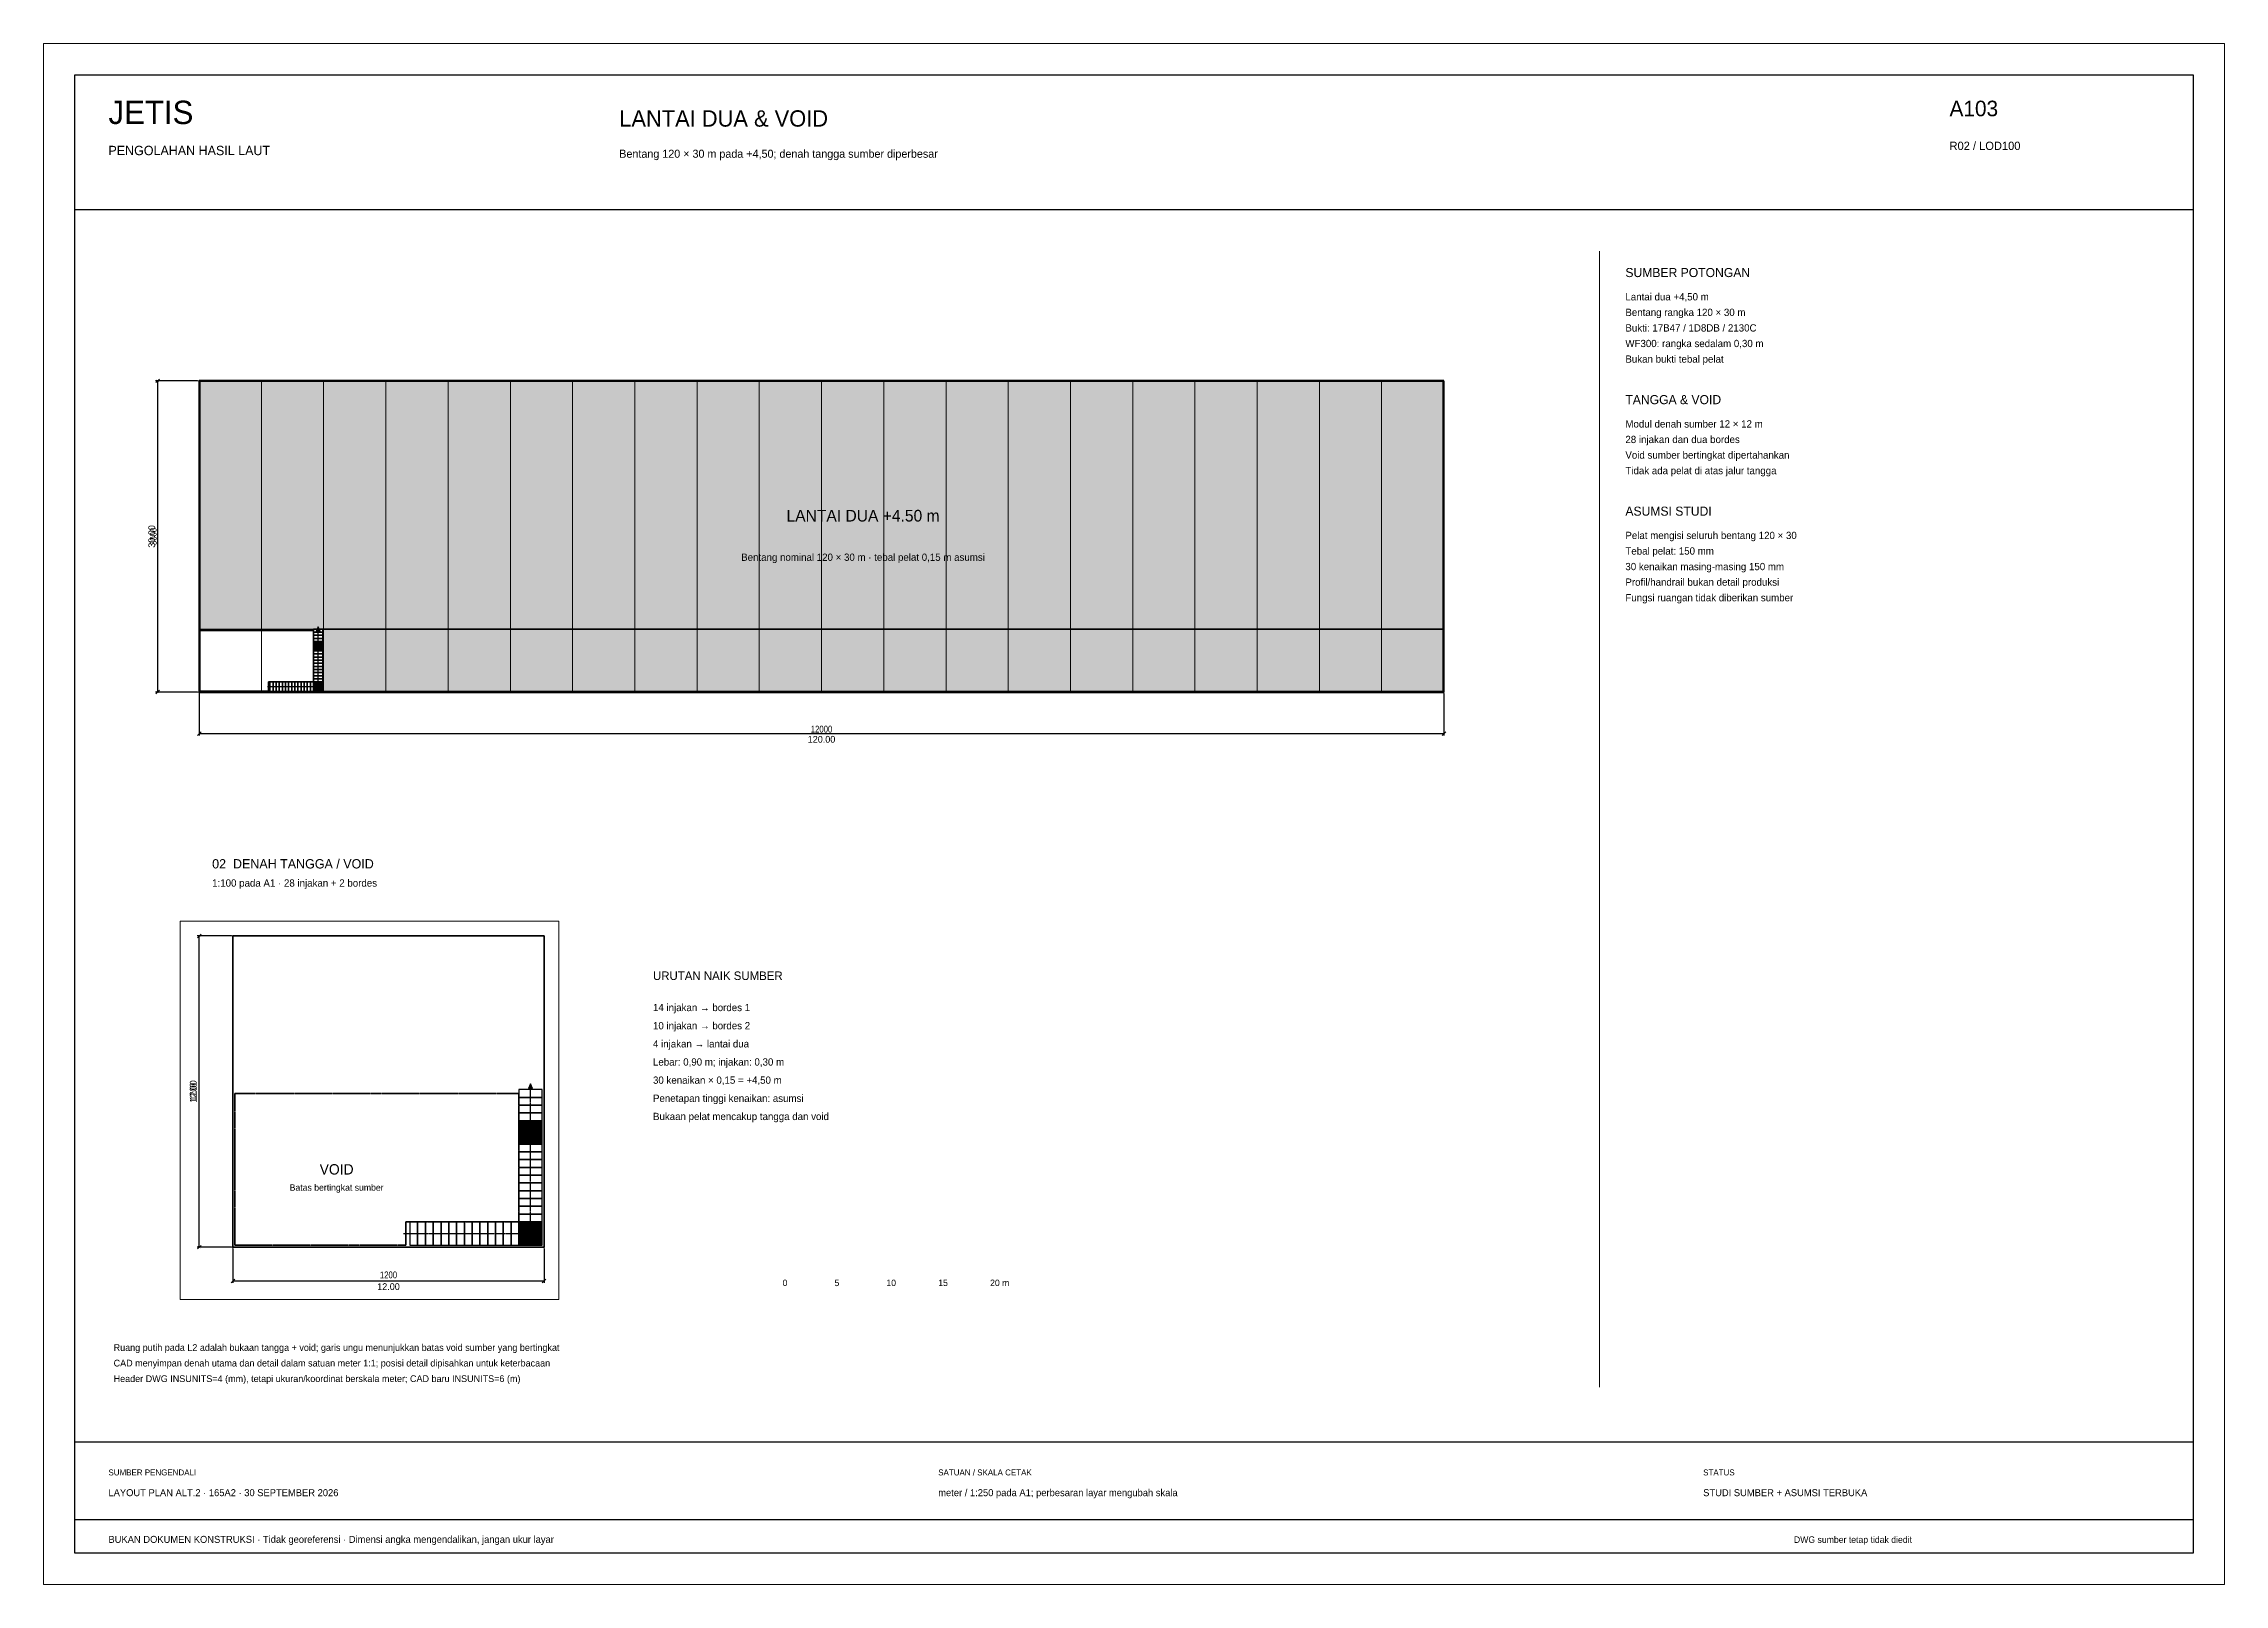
# Paper-space layout 'A103' of a CAD drawing. Header units: metres, sheet in millimetres. Extents: x 0 to 841, y 0 to 594.
# The model-space entities are those that its viewports show. They can reach past a viewport. Long polylines and large blocks are cut down to what shows.
import ezdxf
from ezdxf.enums import TextEntityAlignment as Align

# ---------------------------------------------------------------- set-up
doc = ezdxf.new("R2010")
doc.units = ezdxf.units.M
doc.linetypes.add('DASHED', pattern=[1.524, 1.27, -0.254])
for name, color, linetype, lineweight in [('AUXILIARY', 4, 'Continuous', 35), ('DIMENSION', 8, 'Continuous', 18), ('GRID', 8, 'Continuous', 13), ('HATCH', 8, 'Continuous', 13), ('NOTE', 7, 'Continuous', 15), ('SOURCE_FOOTPRINT', 7, 'Continuous', 50), ('STAIR', 7, 'Continuous', 30), ('TITLE', 7, 'Continuous', 30), ('UPPER_FLOOR', 4, 'Continuous', 30), ('VOID', 6, 'Continuous', 35)]:
    doc.layers.add(name, color=color, linetype=linetype, lineweight=lineweight)
doc.styles.add('OpenSansCondensed-Light', font='OpenSansCondensed-Light.ttf')
doc.dimstyles.new('EZDXF', dxfattribs={"dimtxt": 0.25, "dimasz": 0.175, "dimexe": 0.375, "dimexo": 0.125, "dimgap": 0.1, "dimtad": 1, "dimlfac": 100, "dimzin": 12, "dimdsep": 46, "dimtxsty": 'OpenSansCondensed-Light', "dimblk": 'ARCHTICK', "dimcen": 2.5, "dimazin": 3, "dimtfac": 0.5, "dimtmove": 2, "dimatfit": 3})

# ---------------------------------------------------------------- blocks, each defined once
blk = doc.blocks.new('_ARCHTICK')
at = {"color": 0, "linetype": 'ByBlock', "const_width": 0.15}
blk.add_lwpolyline([(-0.5, -0.5), (0.5, 0.5)], dxfattribs=at)

msp = doc.modelspace()

# ---------------------------------------------------------------- hatches: boundary and pattern name
at = {"layer": 'HATCH'}
for color, points in [(7, [(10040.88653, 9630.11726), (10040.80865, 9629.93305), (10040.96441, 9629.93305)]), (7, [(10040.43653, 9627.79226), (10041.33653, 9627.79226), (10041.33653, 9628.69226), (10040.43653, 9628.69226)]), (7, [(10040.43653, 9623.89226), (10041.33653, 9623.89226), (10041.33653, 9624.79226), (10040.43653, 9624.79226)]), (254, [(29.48653, -370.10774), (149.33653, -370.10774), (149.33653, -346.25774), (29.48653, -346.25774)]), (7, [(40.88653, -369.88274), (40.69182, -370.34327), (41.08124, -370.34327)]), (254, [(41.33653, -376.10774), (149.33653, -376.10774), (149.33653, -370.10774), (41.33653, -370.10774)]), (7, [(40.43653, -372.20774), (41.33653, -372.20774), (41.33653, -371.30774), (40.43653, -371.30774)]), (7, [(40.43653, -376.10774), (41.33653, -376.10774), (41.33653, -375.20774), (40.43653, -375.20774)])]:
    msp.add_hatch(color=color, dxfattribs=at).paths.add_polyline_path(points)

# ---------------------------------------------------------------- linework, layer by layer
at = {"layer": 'AUXILIARY', "linetype": 'Continuous'}
msp.add_lwpolyline([(10029.41153, 9623.81726), (10041.41153, 9623.81726), (10041.41153, 9635.81726), (10029.41153, 9635.81726)], close=True, dxfattribs=at)
at = {"layer": 'DIMENSION', "linetype": 'Continuous'}
for p, q in [((10028.04153, 9635.74726), (10028.18153, 9635.88726)), ((10029.41153, 9635.81726), (10028.11153, 9635.81726)), ((10028.11153, 9623.81726), (10028.11153, 9635.81726)), ((10028.04153, 9623.74726), (10028.18153, 9623.88726)), ((10029.41153, 9623.81726), (10028.11153, 9623.81726)), ((10029.41153, 9623.81726), (10029.41153, 9622.51726)), ((10041.41153, 9623.81726), (10041.41153, 9622.51726)), ((10029.34153, 9622.44726), (10029.48153, 9622.58726)), ((10029.41153, 9622.51726), (10041.41153, 9622.51726)), ((10041.34153, 9622.44726), (10041.48153, 9622.58726)), ((25.23653, -346.35774), (25.58653, -346.00774)), ((29.41153, -346.18274), (25.41153, -346.18274)), ((25.41153, -376.18274), (25.41153, -346.18274)), ((25.23653, -376.35774), (25.58653, -376.00774)), ((29.41153, -376.18274), (25.41153, -376.18274)), ((29.41153, -376.18274), (29.41153, -380.18274)), ((149.41153, -376.18274), (149.41153, -380.18274)), ((29.23653, -380.35774), (29.58653, -380.00774)), ((149.23653, -380.35774), (149.58653, -380.00774)), ((29.41153, -380.18274), (149.41153, -380.18274))]:
    msp.add_line(p, q, dxfattribs=at)
at = {"layer": 'GRID'}
msp.add_line((164.41153, -333.68274), (164.41153, -443.18274), dxfattribs=at)
at = {"layer": 'GRID', "linetype": 'DASHED'}
for p, q in [((29.41153, -376.18274), (29.41153, -346.18274)), ((35.41153, -376.18274), (35.41153, -346.18274)), ((41.41153, -376.18274), (41.41153, -346.18274)), ((47.41153, -376.18274), (47.41153, -346.18274)), ((53.41153, -376.18274), (53.41153, -346.18274)), ((59.41153, -376.18274), (59.41153, -346.18274)), ((65.41153, -376.18274), (65.41153, -346.18274)), ((71.41153, -376.18274), (71.41153, -346.18274)), ((77.41153, -376.18274), (77.41153, -346.18274)), ((83.41153, -376.18274), (83.41153, -346.18274)), ((89.41153, -376.18274), (89.41153, -346.18274)), ((95.41153, -376.18274), (95.41153, -346.18274)), ((101.41153, -376.18274), (101.41153, -346.18274)), ((107.41153, -376.18274), (107.41153, -346.18274)), ((113.41153, -376.18274), (113.41153, -346.18274)), ((119.41153, -376.18274), (119.41153, -346.18274)), ((125.41153, -376.18274), (125.41153, -346.18274)), ((131.41153, -376.18274), (131.41153, -346.18274)), ((137.41153, -376.18274), (137.41153, -346.18274)), ((143.41153, -376.18274), (143.41153, -346.18274)), ((149.41153, -376.18274), (149.41153, -346.18274))]:
    msp.add_line(p, q, dxfattribs=at)
at = {"layer": 'SOURCE_FOOTPRINT', "linetype": 'DASHED'}
msp.add_lwpolyline([(29.41153, -376.18274), (149.41153, -376.18274), (149.41153, -346.18274), (29.41153, -346.18274)], close=True, dxfattribs=at)
at = {"layer": 'STAIR', "linetype": 'Continuous'}
for p, q in [((10040.88653, 9629.44226), (10040.88653, 9630.11726)), ((40.88653, -370.55774), (40.88653, -369.88274))]:
    msp.add_line(p, q, dxfattribs=at)
at = {"layer": 'STAIR', "linetype": 'DASHED'}
for points in [[(10035.98653, 9624.34226), (10036.38653, 9624.34226), (10036.68653, 9624.34226), (10036.98653, 9624.34226), (10037.28653, 9624.34226), (10037.58653, 9624.34226), (10037.88653, 9624.34226), (10038.18653, 9624.34226), (10038.48653, 9624.34226), (10038.78653, 9624.34226), (10039.08653, 9624.34226), (10039.38653, 9624.34226), (10039.68653, 9624.34226), (10039.98653, 9624.34226), (10040.28653, 9624.34226), (10040.88653, 9624.34226), (10040.88653, 9624.94226), (10040.88653, 9625.24226), (10040.88653, 9625.54226), (10040.88653, 9625.84226), (10040.88653, 9626.14226), (10040.88653, 9626.44226), (10040.88653, 9626.74226), (10040.88653, 9627.04226), (10040.88653, 9627.34226), (10040.88653, 9627.64226), (10040.88653, 9628.24226), (10040.88653, 9628.84226), (10040.88653, 9629.14226), (10040.88653, 9629.44226), (10040.88653, 9629.74226), (10040.88653, 9630.11726)], [(35.98653, -375.65774), (36.38653, -375.65774), (36.68653, -375.65774), (36.98653, -375.65774), (37.28653, -375.65774), (37.58653, -375.65774), (37.88653, -375.65774), (38.18653, -375.65774), (38.48653, -375.65774), (38.78653, -375.65774), (39.08653, -375.65774), (39.38653, -375.65774), (39.68653, -375.65774), (39.98653, -375.65774), (40.28653, -375.65774), (40.88653, -375.65774), (40.88653, -375.05774), (40.88653, -374.75774), (40.88653, -374.45774), (40.88653, -374.15774), (40.88653, -373.85774), (40.88653, -373.55774), (40.88653, -373.25774), (40.88653, -372.95774), (40.88653, -372.65774), (40.88653, -372.35774), (40.88653, -371.75774), (40.88653, -371.15774), (40.88653, -370.85774), (40.88653, -370.55774), (40.88653, -370.25774), (40.88653, -369.88274)]]:
    msp.add_lwpolyline(points, dxfattribs=at)
at = {"layer": 'STAIR', "linetype": 'Continuous'}
for points in [[(10040.43653, 9629.59226), (10041.33653, 9629.59226), (10041.33653, 9629.89226), (10040.43653, 9629.89226)], [(10040.43653, 9629.29226), (10041.33653, 9629.29226), (10041.33653, 9629.59226), (10040.43653, 9629.59226)], [(10040.88653, 9630.11726), (10040.80865, 9629.93305), (10040.96441, 9629.93305)], [(10040.43653, 9628.99226), (10041.33653, 9628.99226), (10041.33653, 9629.29226), (10040.43653, 9629.29226)], [(10040.43653, 9628.69226), (10041.33653, 9628.69226), (10041.33653, 9628.99226), (10040.43653, 9628.99226)], [(10040.43653, 9627.79226), (10041.33653, 9627.79226), (10041.33653, 9628.69226), (10040.43653, 9628.69226)], [(10040.43653, 9627.49226), (10041.33653, 9627.49226), (10041.33653, 9627.79226), (10040.43653, 9627.79226)], [(10040.43653, 9627.19226), (10041.33653, 9627.19226), (10041.33653, 9627.49226), (10040.43653, 9627.49226)], [(10040.43653, 9626.89226), (10041.33653, 9626.89226), (10041.33653, 9627.19226), (10040.43653, 9627.19226)], [(10040.43653, 9626.59226), (10041.33653, 9626.59226), (10041.33653, 9626.89226), (10040.43653, 9626.89226)], [(10040.43653, 9626.29226), (10041.33653, 9626.29226), (10041.33653, 9626.59226), (10040.43653, 9626.59226)], [(10040.43653, 9625.99226), (10041.33653, 9625.99226), (10041.33653, 9626.29226), (10040.43653, 9626.29226)], [(10040.43653, 9625.69226), (10041.33653, 9625.69226), (10041.33653, 9625.99226), (10040.43653, 9625.99226)], [(10040.43653, 9625.39226), (10041.33653, 9625.39226), (10041.33653, 9625.69226), (10040.43653, 9625.69226)], [(10040.43653, 9625.09226), (10041.33653, 9625.09226), (10041.33653, 9625.39226), (10040.43653, 9625.39226)], [(10036.23653, 9623.89226), (10036.53653, 9623.89226), (10036.53653, 9624.79226), (10036.23653, 9624.79226)], [(10036.53653, 9623.89226), (10036.83653, 9623.89226), (10036.83653, 9624.79226), (10036.53653, 9624.79226)], [(10036.83653, 9623.89226), (10037.13653, 9623.89226), (10037.13653, 9624.79226), (10036.83653, 9624.79226)], [(10037.13653, 9623.89226), (10037.43653, 9623.89226), (10037.43653, 9624.79226), (10037.13653, 9624.79226)], [(10037.43653, 9623.89226), (10037.73653, 9623.89226), (10037.73653, 9624.79226), (10037.43653, 9624.79226)], [(10037.73653, 9623.89226), (10038.03653, 9623.89226), (10038.03653, 9624.79226), (10037.73653, 9624.79226)], [(10038.03653, 9623.89226), (10038.33653, 9623.89226), (10038.33653, 9624.79226), (10038.03653, 9624.79226)], [(10038.33653, 9623.89226), (10038.63653, 9623.89226), (10038.63653, 9624.79226), (10038.33653, 9624.79226)], [(10038.63653, 9623.89226), (10038.93653, 9623.89226), (10038.93653, 9624.79226), (10038.63653, 9624.79226)], [(10038.93653, 9623.89226), (10039.23653, 9623.89226), (10039.23653, 9624.79226), (10038.93653, 9624.79226)], [(10039.23653, 9623.89226), (10039.53653, 9623.89226), (10039.53653, 9624.79226), (10039.23653, 9624.79226)], [(10039.53653, 9623.89226), (10039.83653, 9623.89226), (10039.83653, 9624.79226), (10039.53653, 9624.79226)], [(10039.83653, 9623.89226), (10040.13653, 9623.89226), (10040.13653, 9624.79226), (10039.83653, 9624.79226)], [(10040.13653, 9623.89226), (10040.43653, 9623.89226), (10040.43653, 9624.79226), (10040.13653, 9624.79226)], [(10040.43653, 9624.79226), (10041.33653, 9624.79226), (10041.33653, 9625.09226), (10040.43653, 9625.09226)], [(10040.43653, 9623.89226), (10041.33653, 9623.89226), (10041.33653, 9624.79226), (10040.43653, 9624.79226)], [(40.88653, -369.88274), (40.69182, -370.34327), (41.08124, -370.34327)], [(40.43653, -370.40774), (41.33653, -370.40774), (41.33653, -370.10774), (40.43653, -370.10774)], [(40.43653, -370.70774), (41.33653, -370.70774), (41.33653, -370.40774), (40.43653, -370.40774)], [(40.43653, -371.00774), (41.33653, -371.00774), (41.33653, -370.70774), (40.43653, -370.70774)], [(40.43653, -371.30774), (41.33653, -371.30774), (41.33653, -371.00774), (40.43653, -371.00774)], [(40.43653, -372.20774), (41.33653, -372.20774), (41.33653, -371.30774), (40.43653, -371.30774)], [(40.43653, -372.50774), (41.33653, -372.50774), (41.33653, -372.20774), (40.43653, -372.20774)], [(40.43653, -372.80774), (41.33653, -372.80774), (41.33653, -372.50774), (40.43653, -372.50774)], [(40.43653, -373.10774), (41.33653, -373.10774), (41.33653, -372.80774), (40.43653, -372.80774)], [(40.43653, -373.40774), (41.33653, -373.40774), (41.33653, -373.10774), (40.43653, -373.10774)], [(40.43653, -373.70774), (41.33653, -373.70774), (41.33653, -373.40774), (40.43653, -373.40774)], [(40.43653, -374.00774), (41.33653, -374.00774), (41.33653, -373.70774), (40.43653, -373.70774)], [(40.43653, -374.30774), (41.33653, -374.30774), (41.33653, -374.00774), (40.43653, -374.00774)], [(40.43653, -374.60774), (41.33653, -374.60774), (41.33653, -374.30774), (40.43653, -374.30774)], [(40.43653, -374.90774), (41.33653, -374.90774), (41.33653, -374.60774), (40.43653, -374.60774)], [(40.43653, -375.20774), (41.33653, -375.20774), (41.33653, -374.90774), (40.43653, -374.90774)], [(36.23653, -376.10774), (36.53653, -376.10774), (36.53653, -375.20774), (36.23653, -375.20774)], [(36.53653, -376.10774), (36.83653, -376.10774), (36.83653, -375.20774), (36.53653, -375.20774)], [(36.83653, -376.10774), (37.13653, -376.10774), (37.13653, -375.20774), (36.83653, -375.20774)], [(37.13653, -376.10774), (37.43653, -376.10774), (37.43653, -375.20774), (37.13653, -375.20774)], [(37.43653, -376.10774), (37.73653, -376.10774), (37.73653, -375.20774), (37.43653, -375.20774)], [(37.73653, -376.10774), (38.03653, -376.10774), (38.03653, -375.20774), (37.73653, -375.20774)], [(38.03653, -376.10774), (38.33653, -376.10774), (38.33653, -375.20774), (38.03653, -375.20774)], [(38.33653, -376.10774), (38.63653, -376.10774), (38.63653, -375.20774), (38.33653, -375.20774)], [(38.63653, -376.10774), (38.93653, -376.10774), (38.93653, -375.20774), (38.63653, -375.20774)], [(38.93653, -376.10774), (39.23653, -376.10774), (39.23653, -375.20774), (38.93653, -375.20774)], [(39.23653, -376.10774), (39.53653, -376.10774), (39.53653, -375.20774), (39.23653, -375.20774)], [(39.53653, -376.10774), (39.83653, -376.10774), (39.83653, -375.20774), (39.53653, -375.20774)], [(39.83653, -376.10774), (40.13653, -376.10774), (40.13653, -375.20774), (39.83653, -375.20774)], [(40.13653, -376.10774), (40.43653, -376.10774), (40.43653, -375.20774), (40.13653, -375.20774)], [(40.43653, -376.10774), (41.33653, -376.10774), (41.33653, -375.20774), (40.43653, -375.20774)]]:
    msp.add_lwpolyline(points, close=True, dxfattribs=at)
at = {"layer": 'TITLE'}
for p, q in [((17.41153, -316.68274), (221.66153, -316.68274)), ((17.41153, -459.18274), (17.41153, -316.68274)), ((221.66153, -316.68274), (221.66153, -459.18274)), ((17.41153, -329.68274), (221.66153, -329.68274)), ((17.41153, -448.43274), (221.66153, -448.43274)), ((17.41153, -455.93274), (221.66153, -455.93274)), ((221.66153, -459.18274), (17.41153, -459.18274))]:
    msp.add_line(p, q, dxfattribs=at)
at = {"layer": 'UPPER_FLOOR', "linetype": 'Continuous'}
for points in [[(29.48653, -370.10774), (149.33653, -370.10774), (149.33653, -346.25774), (29.48653, -346.25774)], [(41.33653, -376.10774), (149.33653, -376.10774), (149.33653, -370.10774), (41.33653, -370.10774)]]:
    msp.add_lwpolyline(points, close=True, dxfattribs=at)
at = {"layer": 'VOID', "linetype": 'DASHED'}
for points in [[(10029.48653, 9623.89226), (10036.08653, 9623.89226), (10036.08653, 9624.79226), (10040.43653, 9624.79226), (10040.43653, 9629.74226), (10029.48653, 9629.74226)], [(29.48653, -376.10774), (36.08653, -376.10774), (36.08653, -375.20774), (40.43653, -375.20774), (40.43653, -370.25774), (29.48653, -370.25774)]]:
    msp.add_lwpolyline(points, close=True, dxfattribs=at)

# ---------------------------------------------------------------- texts
at = {"layer": 'DIMENSION'}
for s, height, p in [('12.00', 0.26, (10027.88153, 9629.81726)), ('30.00', 0.65, (24.83653, -361.18274))]:
    msp.add_text(s, height=height, rotation=90, dxfattribs=at).set_placement(p, align=Align.MIDDLE_CENTER)
for s, height, p in [('12.00', 0.26, (10035.41153, 9622.29726)), ('120.00', 0.65, (89.41153, -380.73274))]:
    msp.add_text(s, height=height, dxfattribs=at).set_placement(p, align=Align.MIDDLE_CENTER)
at = {"layer": 'NOTE'}
msp.add_text('Bentang nominal 120 × 30 m · tebal pelat 0,15 m asumsi', height=0.7, dxfattribs=at).set_placement((93.41153, -363.18274), align=Align.MIDDLE_CENTER)
at = {"layer": 'TITLE'}
for s, height, p in [('JETIS', 2.25, (20.66153, -321.43274)), ('A103', 1.5, (198.16153, -320.68274)), ('LANTAI DUA & VOID', 1.575, (69.91153, -321.68274)), ('PENGOLAHAN HASIL LAUT', 0.9, (20.66153, -324.43274)), ('R02 / LOD100', 0.8, (198.16153, -323.93274)), ('Bentang 120 × 30 m pada +4,50; denah tangga sumber diperbesar', 0.775, (69.91153, -324.68274)), ('SUMBER POTONGAN', 0.875, (166.91153, -336.18274)), ('Lantai dua +4,50 m', 0.7, (166.91153, -338.43274)), ('Bentang rangka 120 × 30 m', 0.7, (166.91153, -339.93274)), ('Bukti: 17B47 / 1D8DB / 2130C', 0.7, (166.91153, -341.43274)), ('WF300: rangka sedalam 0,30 m', 0.7, (166.91153, -342.93274)), ('Bukan bukti tebal pelat', 0.7, (166.91153, -344.43274)), ('TANGGA & VOID', 0.875, (166.91153, -348.43274)), ('Modul denah sumber 12 × 12 m', 0.7, (166.91153, -350.68274)), ('28 injakan dan dua bordes', 0.7, (166.91153, -352.18274)), ('Void sumber bertingkat dipertahankan', 0.7, (166.91153, -353.68274)), ('Tidak ada pelat di atas jalur tangga', 0.7, (166.91153, -355.18274)), ('ASUMSI STUDI', 0.875, (166.91153, -359.18274)), ('Pelat mengisi seluruh bentang 120 × 30', 0.7, (166.91153, -361.43274)), ('Tebal pelat: 150 mm', 0.7, (166.91153, -362.93274)), ('30 kenaikan masing-masing 150 mm', 0.7, (166.91153, -364.43274)), ('Profil/handrail bukan detail produksi', 0.7, (166.91153, -365.93274)), ('Fungsi ruangan tidak diberikan sumber', 0.7, (166.91153, -367.43274)), ('02  DENAH TANGGA / VOID', 0.9, (30.66153, -393.18274)), ('1:100 pada A1 · 28 injakan + 2 bordes', 0.7, (30.66153, -394.93274)), ('URUTAN NAIK SUMBER', 0.825, (73.16153, -403.93274)), ('14 injakan → bordes 1', 0.7, (73.16153, -406.93274)), ('10 injakan → bordes 2', 0.7, (73.16153, -408.68274)), ('4 injakan → lantai dua', 0.7, (73.16153, -410.43274)), ('Lebar: 0,90 m; injakan: 0,30 m', 0.7, (73.16153, -412.18274)), ('30 kenaikan × 0,15 = +4,50 m', 0.7, (73.16153, -413.93274)), ('Penetapan tinggi kenaikan: asumsi', 0.7, (73.16153, -415.68274)), ('Bukaan pelat mencakup tangga dan void', 0.7, (73.16153, -417.43274)), ('0', 0.625, (85.66153, -433.43274)), ('5', 0.625, (90.66153, -433.43274)), ('10', 0.625, (95.66153, -433.43274)), ('15', 0.625, (100.66153, -433.43274)), ('20 m', 0.625, (105.66153, -433.43274)), ('Ruang putih pada L2 adalah bukaan tangga + void; garis ungu menunjukkan batas void sumber yang bertingkat', 0.65, (21.16153, -439.68274)), ('CAD menyimpan denah utama dan detail dalam satuan meter 1:1; posisi detail dipisahkan untuk keterbacaan', 0.65, (21.16153, -441.18274)), ('Header DWG INSUNITS=4 (mm), tetapi ukuran/koordinat berskala meter; CAD baru INSUNITS=6 (m)', 0.65, (21.16153, -442.68274)), ('SUMBER PENGENDALI', 0.575, (20.66153, -451.68274)), ('SATUAN / SKALA CETAK', 0.575, (100.66153, -451.68274)), ('STATUS', 0.575, (174.41153, -451.68274)), ('LAYOUT PLAN ALT.2 · 165A2 · 30 SEPTEMBER 2026', 0.675, (20.66153, -453.68274)), ('meter / 1:250 pada A1; perbesaran layar mengubah skala', 0.675, (100.66153, -453.68274)), ('STUDI SUMBER + ASUMSI TERBUKA', 0.675, (174.41153, -453.68274)), ('BUKAN DOKUMEN KONSTRUKSI · Tidak georeferensi · Dimensi angka mengendalikan, jangan ukur layar', 0.675, (20.66153, -458.18274)), ('DWG sumber tetap tidak diedit', 0.625, (183.16153, -458.18274))]:
    msp.add_text(s, height=height, dxfattribs=at).set_placement(p)
msp.add_text('LANTAI DUA +4.50 m', height=1.125, dxfattribs=at).set_placement((93.41153, -359.18274), align=Align.MIDDLE_CENTER)
at = {"layer": 'VOID'}
for s, height, p in [('VOID', 0.4, (10033.41153, 9626.81726)), ('Batas bertingkat sumber', 0.25, (10033.41153, 9626.11726))]:
    msp.add_text(s, height=height, dxfattribs=at).set_placement(p, align=Align.MIDDLE_CENTER)

# ---------------------------------------------------------------- dimensions: what is measured, and where the dimension line sits
at = {"layer": 'DIMENSION'}
for base, p1, p2, override in [((10028.11153, 9623.81726), (10029.41153, 9623.81726), (10029.41153, 9635.81726), {"dimtxt": 0.26, "dimasz": 0.08, "dimexe": 0.08, "dimexo": 0.06, "dimtad": 1, "dimdec": 2, "dimclrd": 8, "dimclre": 8, "dimclrt": 8}), ((25.41153, -376.18274), (29.41153, -376.18274), (29.41153, -346.18274), {"dimtxt": 0.65, "dimasz": 0.2, "dimexe": 0.2, "dimexo": 0.15, "dimtad": 1, "dimdec": 2, "dimclrd": 8, "dimclre": 8, "dimclrt": 8})]:
    msp.add_linear_dim(base=base, p1=p1, p2=p2, angle=90, dimstyle='EZDXF', override=override, dxfattribs=at).render()
for base, p1, p2, override in [((10029.41153, 9622.51726), (10029.41153, 9623.81726), (10041.41153, 9623.81726), {"dimtxt": 0.26, "dimasz": 0.08, "dimexe": 0.08, "dimexo": 0.06, "dimtad": 1, "dimdec": 2, "dimclrd": 8, "dimclre": 8, "dimclrt": 8}), ((29.41153, -380.18274), (29.41153, -376.18274), (149.41153, -376.18274), {"dimtxt": 0.65, "dimasz": 0.2, "dimexe": 0.2, "dimexo": 0.15, "dimtad": 1, "dimdec": 2, "dimclrd": 8, "dimclre": 8, "dimclrt": 8})]:
    msp.add_linear_dim(base=base, p1=p1, p2=p2, dimstyle='EZDXF', override=override, dxfattribs=at).render()

psp = doc.layouts.new('A103')

# ---------------------------------------------------------------- viewports
at = {"layer": '0'}
psp.add_viewport(center=(420.5, 297), size=(841, 594), view_center_point=(119.53653, -387.93274), view_height=148.5, dxfattribs=at)
psp.add_viewport(center=(125.7, 182.75), size=(146, 145.9), view_center_point=(10034.68153, 9629.09226), view_height=14.59, status=3, dxfattribs=at)

doc.saveas('drawing.dxf')
